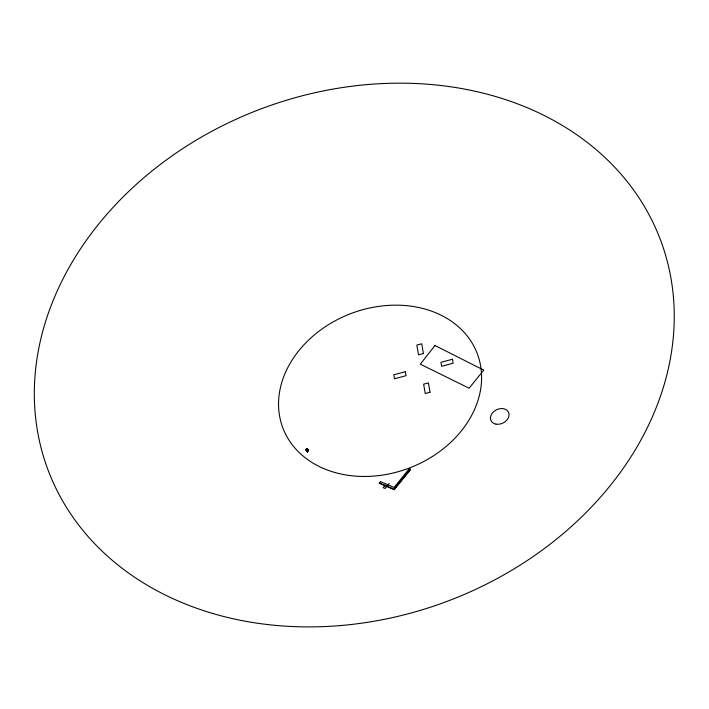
<?xml version="1.0" encoding="UTF-8"?>
<svg xmlns="http://www.w3.org/2000/svg" width="709" height="709" viewBox="0 0 709 709"><rect width="100%" height="100%" fill="white"/><g stroke="black" fill="none" stroke-linecap="round" stroke-linejoin="round"><path stroke-width="1.06" d="M306.465 450.685L307.555 451.757L307.626 449.985M306.04 450.206L307.555 451.757L307.821 449.01M306.173 450.135L307.555 451.757L307.733 449.949M305.916 449.807L307.555 451.757L307.795 449.559M305.996 449.098L307.555 451.757L308.034 449.79M385.235 485.142L383.188 487.677L385.067 488.483L389.161 483.414M410.156 469.216L394 489.113L379.439 482.829M396.384 486.161L396.854 486.365M395.702 487.003L396.171 487.207M395.019 487.845L395.489 488.049M394.337 488.687L394.807 488.891M399.123 482.794L399.592 482.997M398.44 483.635L398.91 483.839M397.758 484.477L398.219 484.681M397.075 485.319L397.536 485.523M401.87 479.408L402.34 479.612M401.188 480.259L401.648 480.463M400.496 481.101L400.966 481.305M399.814 481.952L400.275 482.155M404.626 476.023L405.096 476.226M403.935 476.873L404.405 477.077M403.244 477.715L403.713 477.919M402.561 478.566L403.022 478.77M406.691 473.479L407.161 473.683M406 474.321L406.47 474.534M405.318 475.172L405.778 475.376M409.456 470.067L409.926 470.28M408.765 470.918L409.235 471.13M408.074 471.777L408.544 471.981M407.383 472.628L407.852 472.832M306.811 450.41L307.555 451.757L307.52 448.708M306.341 449.4L307.555 451.757L307.458 448.691M306.926 450.33L307.555 451.757L307.183 449.116M306.669 448.637L307.555 451.757L307.041 448.948M306.713 448.62L307.555 451.757M434.971 345.522L420.322 364.187L469.11 388.204L483.768 370.116L434.971 345.522M380.467 481.553L379.102 483.254L394.124 489.733L410.617 469.42L409.217 468.8L394.089 487.446L380.467 481.553M430.017 392.254L425.249 393.522L423.627 384.189L428.422 382.913L430.017 392.254M423.406 353.552L418.54 354.837L416.848 345.097L421.749 343.803L423.406 353.552M405.353 371.711L393.752 374.777L394.505 378.757L406.08 375.69L405.353 371.711M452.51 359.241L440.971 362.29L441.618 366.287L453.131 363.238L452.51 359.241M343.386 474.507A104.055 82.554 -21.1 0 0 480.401 364.71A104.055 82.554 -21.1 0 0 316.444 333.195A104.055 82.554 -21.1 0 0 343.386 474.507M213.01 613.56A327.115 263.225 -20.5 0 0 673.55 298.622A327.115 263.225 -20.5 0 0 176.302 152.914A327.115 263.225 -20.5 0 0 213.01 613.56M495.946 424.115A9.696 7.374 -25.7 0 0 509 413.967A9.696 7.374 -25.7 0 0 494.288 411.167A9.696 7.374 -25.7 0 0 495.946 424.115"/></g></svg>
